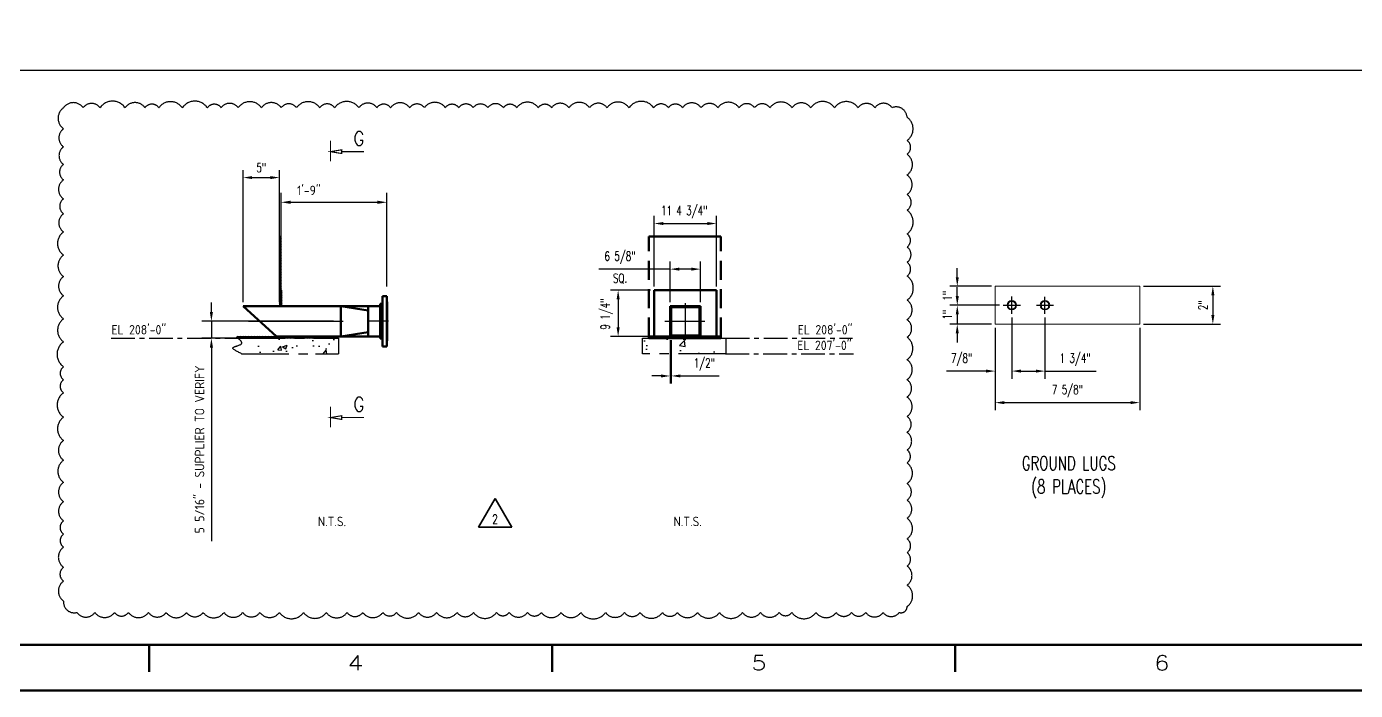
# Model space of a CAD drawing. Header units: inches. Extents: x 0 to 4731, y 0 to 1632.
# Drawn here: x 3343 to 4184, y 0 to 421 of the extents above; entities that cross this region are included whole.
import ezdxf
from ezdxf.enums import TextEntityAlignment as Align

# ---------------------------------------------------------------- set-up
doc = ezdxf.new("R2010")
doc.units = ezdxf.units.IN
doc.header["$LTSCALE"] = 48
doc.header["$MEASUREMENT"] = 0
for name, pattern in [('CENTER', [2, 1.25, -0.25, 0.25, -0.25]), ('CENTER2', [1.125, 0.75, -0.125, 0.125, -0.125]), ('HIDDEN', [0.375, 0.25, -0.125]), ('PHANTOM', [0.5, 0.25, -0.05, 0.05, -0.05, 0.05, -0.05]), ('PHANTOM2', [1.25, 0.625, -0.125, 0.125, -0.125, 0.125, -0.125])]:
    doc.linetypes.add(name, pattern=pattern)
for name, color, linetype, lineweight in [('AM_0', 7, 'Continuous', 50), ('AM_11', 92, 'PHANTOM2', 25), ('AM_4', 93, 'Continuous', 25), ('AM_5', 92, 'Continuous', 25), ('AM_6', 140, 'Continuous', 35), ('AM_7', 142, 'CENTER', 25), ('Am_8', 1, 'Continuous', 25), ('AM_BOR', 255, 'Continuous', 50), ('Equipment-AM_0', 7, 'Continuous', 50), ('Equipment-AM_10', 7, 'CENTER', 50), ('Equipment-AM_5', 92, 'Continuous', 25), ('Equipment-AM_7', 142, 'CENTER', 25)]:
    doc.layers.add(name, color=color, linetype=linetype, lineweight=lineweight)
doc.styles.add('ISOCP', font='ISOCP.SHX')
doc.styles.add('ROMAND', font='romand')
doc.styles.add('simplex', font='simplex.shx', dxfattribs={"width": 0.75})
doc.styles.get("Standard").update_dxf_attribs({"font": 'ROMANS.SHX', "width": 0.7})
doc.dimstyles.new('SCALE -4$0', dxfattribs={"dimscale": 32, "dimtxt": 0.125, "dimasz": 0.125, "dimexe": 0.125, "dimexo": 0.125, "dimgap": 0.09375, "dimtad": 1, "dimdec": 4, "dimlfac": 0.25, "dimrnd": 0.0625, "dimzin": 3, "dimdsep": 46, "dimlunit": 4, "dimtxsty": 'ISOCP', "dimcen": 0, "dimclrd": 92, "dimclre": 92, "dimclrt": 140, "dimadec": 0, "dimazin": 0, "dimtfac": 1, "dimtdec": 4, "dimtmove": 0, "dimatfit": 3, "dimfxl": 1, "dimfrac": 2, "dimtolj": 1, "dimtzin": 0, "dimarcsym": 0})
doc.dimstyles.new('VALMET_ANSI$0', dxfattribs={"dimscale": 48, "dimtxt": 0.12, "dimasz": 0.12, "dimexe": 0.1, "dimexo": 0.05, "dimgap": 0.06, "dimtad": 1, "dimtoh": 1, "dimdec": 5, "dimzin": 7, "dimdsep": 46, "dimlunit": 4, "dimtxsty": 'Standard', "dimcen": 0, "dimclrd": 256, "dimclre": 256, "dimclrt": 140, "dimadec": 0, "dimazin": 2, "dimtp": 0.1, "dimtm": 0.1, "dimtfac": 0.71, "dimtdec": 5, "dimtofl": 0, "dimtmove": 0, "dimatfit": 3, "dimfxl": 1, "dimfrac": 2, "dimtolj": 1, "dimtzin": 7, "dimlwd": -1, "dimlwe": -1, "dimarcsym": 1})
pattern_1 = [(45, (2765.2479, 50.3014), (-0.8838835, 0.8838835), [])]

# ---------------------------------------------------------------- blocks, each defined once
blk = doc.blocks.new('PE_FR_E')
at = {"layer": 'AM_BOR'}
for p, q in [((423.75, 15.25), (423.75, 6.25)), ((558.75, 15.25), (558.75, 6.25)), ((693.75, 15.25), (693.75, 6.25))]:
    blk.add_line(p, q, dxfattribs=at)
at = {"layer": 'AM_BOR', "color": 9}
blk.add_lwpolyline([(0, 0), (1117.6, 0), (1117.6, 863.6), (0, 863.6)], close=True, dxfattribs=at)
at = {"layer": 'AM_BOR'}
blk.add_lwpolyline([(18.75, 15.25), (1098.85, 15.25), (1098.85, 848.35), (18.75, 848.35)], close=True, dxfattribs=at)
at = {"layer": 'AM_BOR', "style": 'simplex'}
for s, width, p in [('4', 1.263158, (492.9, 6.75)), ('5', 1.157895, (628.08, 6.75)), ('6', 1.22807, (762.96, 6.75))]:
    blk.add_text(s, height=5, dxfattribs=dict(at, width=width)).set_placement(p, align=Align.CENTER)
at = {"layer": 'AM_BOR', "width": 0.9, "flags": 9}
blk.add_attdef('PENSTYLE', text='', height=1, dxfattribs=at).set_placement((1116.99, 0.33), align=Align.BOTTOM_RIGHT)
blk = doc.blocks.new('*D660')
at = {"layer": 'Defpoints', "color": 0, "transparency": 16777216}
for p in [(3966.23, 238.6), (3987.23, 238.66), (3987.23, 202.32)]:
    blk.add_point(p, dxfattribs=at)
at = {"layer": 'Equipment-AM_5', "linetype": 'ByBlock', "transparency": 16777216}
for p, q in [((3966.23, 236.2), (3966.23, 197.52)), ((3987.23, 236.26), (3987.23, 197.52)), ((3971.99, 202.32), (3981.47, 202.32)), ((3987.23, 202.32), (4019.68, 202.32))]:
    blk.add_line(p, q, dxfattribs=at)
at = {"layer": 'Equipment-AM_5', "transparency": 16777216}
for points in [[(3971.99, 203.28), (3971.99, 201.36), (3966.23, 202.32)], [(3981.47, 203.28), (3981.47, 201.36), (3987.23, 202.32)]]:
    blk.add_solid(points, dxfattribs=at)
at = {"layer": 'Equipment-AM_5', "color": 140, "transparency": 16777216, "insert": (4006.34, 209.58), "char_height": 5.76, "attachment_point": 5}
blk.add_mtext('\\A1;1 3/4"', dxfattribs=at)
blk = doc.blocks.new('*D661')
at = {"layer": 'Defpoints', "color": 0, "transparency": 16777216}
for p in [(3955.73, 232.05), (4047.23, 232.05), (4047.23, 182.35)]:
    blk.add_point(p, dxfattribs=at)
at = {"layer": 'Equipment-AM_5', "linetype": 'ByBlock', "transparency": 16777216}
for p, q in [((3955.73, 229.65), (3955.73, 177.55)), ((4047.23, 229.65), (4047.23, 177.55)), ((3961.49, 182.35), (4041.47, 182.35))]:
    blk.add_line(p, q, dxfattribs=at)
at = {"layer": 'Equipment-AM_5', "transparency": 16777216}
for points in [[(3961.49, 183.31), (3961.49, 181.39), (3955.73, 182.35)], [(4041.47, 183.31), (4041.47, 181.39), (4047.23, 182.35)]]:
    blk.add_solid(points, dxfattribs=at)
at = {"layer": 'Equipment-AM_5', "color": 140, "transparency": 16777216, "insert": (4001.48, 189.62), "char_height": 5.76, "attachment_point": 5}
blk.add_mtext('\\A1;7 5/8"', dxfattribs=at)
blk = doc.blocks.new('*D662')
at = {"layer": 'Defpoints', "color": 0, "transparency": 16777216}
for p in [(4047.23, 256.05), (4047.23, 232.05), (4093.51, 232.05)]:
    blk.add_point(p, dxfattribs=at)
at = {"layer": 'Equipment-AM_5', "linetype": 'ByBlock', "transparency": 16777216}
for p, q in [((4049.63, 256.05), (4098.31, 256.05)), ((4093.51, 250.29), (4093.51, 237.81)), ((4049.63, 232.05), (4098.31, 232.05))]:
    blk.add_line(p, q, dxfattribs=at)
at = {"layer": 'Equipment-AM_5', "transparency": 16777216}
for points in [[(4092.55, 250.29), (4094.47, 250.29), (4093.51, 256.05)], [(4092.55, 237.81), (4094.47, 237.81), (4093.51, 232.05)]]:
    blk.add_solid(points, dxfattribs=at)
at = {"layer": 'Equipment-AM_5', "color": 140, "transparency": 16777216, "insert": (4087.2, 244.05), "char_height": 5.76, "attachment_point": 5, "rotation": 90}
blk.add_mtext('\\A1;2"', dxfattribs=at)
blk = doc.blocks.new('*D663')
at = {"layer": 'Defpoints', "color": 0, "transparency": 16777216}
for p in [(3931.73, 256.05), (3955.73, 256.05), (3960.78, 244.05)]:
    blk.add_point(p, dxfattribs=at)
at = {"layer": 'Equipment-AM_5', "linetype": 'ByBlock', "transparency": 16777216}
for p, q in [((3931.73, 261.81), (3931.73, 267.57)), ((3953.33, 256.05), (3926.93, 256.05)), ((3958.38, 244.05), (3926.93, 244.05)), ((3931.73, 238.29), (3931.73, 232.53))]:
    blk.add_line(p, q, dxfattribs=at)
at = {"layer": 'Equipment-AM_5', "transparency": 16777216}
for points in [[(3930.77, 261.81), (3932.69, 261.81), (3931.73, 256.05)], [(3930.77, 238.29), (3932.69, 238.29), (3931.73, 244.05)]]:
    blk.add_solid(points, dxfattribs=at)
at = {"layer": 'Equipment-AM_5', "color": 140, "transparency": 16777216, "insert": (3925.43, 250.05), "char_height": 5.76, "attachment_point": 5, "rotation": 90}
blk.add_mtext('\\A1;1"', dxfattribs=at)
blk = doc.blocks.new('*D664')
at = {"layer": 'Defpoints', "color": 0, "transparency": 16777216}
for p in [(3960.78, 244.05), (3931.73, 232.05), (3955.73, 232.05)]:
    blk.add_point(p, dxfattribs=at)
at = {"layer": 'Equipment-AM_5', "linetype": 'ByBlock', "transparency": 16777216}
for p, q in [((3931.73, 249.81), (3931.73, 255.57)), ((3958.38, 244.05), (3926.93, 244.05)), ((3953.33, 232.05), (3926.93, 232.05)), ((3931.73, 226.29), (3931.73, 220.53))]:
    blk.add_line(p, q, dxfattribs=at)
at = {"layer": 'Equipment-AM_5', "transparency": 16777216}
for points in [[(3930.77, 249.81), (3932.69, 249.81), (3931.73, 244.05)], [(3930.77, 226.29), (3932.69, 226.29), (3931.73, 232.05)]]:
    blk.add_solid(points, dxfattribs=at)
at = {"layer": 'Equipment-AM_5', "color": 140, "transparency": 16777216, "insert": (3925.43, 238.05), "char_height": 5.76, "attachment_point": 5, "rotation": 90}
blk.add_mtext('\\A1;1"', dxfattribs=at)
blk = doc.blocks.new('*D665')
at = {"layer": 'Defpoints', "color": 0, "transparency": 16777216}
for p in [(3966.23, 238.6), (3955.73, 232.05), (3966.23, 202.32)]:
    blk.add_point(p, dxfattribs=at)
at = {"layer": 'Equipment-AM_5', "linetype": 'ByBlock', "transparency": 16777216}
for p, q in [((3966.23, 236.2), (3966.23, 197.52)), ((3955.73, 229.65), (3955.73, 197.52)), ((3949.97, 202.32), (3924.82, 202.32)), ((3971.99, 202.32), (3977.75, 202.32))]:
    blk.add_line(p, q, dxfattribs=at)
at = {"layer": 'Equipment-AM_5', "transparency": 16777216}
for points in [[(3949.97, 203.28), (3949.97, 201.36), (3955.73, 202.32)], [(3971.99, 203.28), (3971.99, 201.36), (3966.23, 202.32)]]:
    blk.add_solid(points, dxfattribs=at)
at = {"layer": 'Equipment-AM_5', "color": 140, "transparency": 16777216, "insert": (3934.52, 209.58), "char_height": 5.76, "attachment_point": 5}
blk.add_mtext('\\A1;7/8"', dxfattribs=at)
blk = doc.blocks.new('GENZOO0SIDR87')
at = {"layer": 'Equipment-AM_0', "lineweight": 18}
for p, q in [((4.076, 1.022), (-3.549, 1.022)), ((-3.549, 1.022), (-3.549, -0.978)), ((4.076, -0.978), (4.076, 1.022)), ((-3.549, -0.978), (4.076, -0.978))]:
    blk.add_line(p, q, dxfattribs=at)
for centre, radius in [((-2.674, 0.022), 0.25), ((-0.924, 0.022), 0.25), ((-0.924, 0.022), 0.207)]:
    blk.add_circle(centre, radius, dxfattribs=at)
at = {"layer": 'Equipment-AM_0', "linetype": 'PHANTOM', "lineweight": 18}
blk.add_circle((-2.674, 0.022), 0.207, dxfattribs=at)
at = {"layer": 'Equipment-AM_7'}
for p, q in [((-3.129, 0.022), (-2.22, 0.022)), ((-2.674, -0.432), (-2.674, 0.477)), ((-1.374, 0.022), (-0.475, 0.022)), ((-0.924, -0.427), (-0.924, 0.472))]:
    blk.add_line(p, q, dxfattribs=at)
blk = doc.blocks.new('*D675')
at = {"layer": 'AM_5', "color": 92, "lineweight": -2, "transparency": 16777216}
for p, q in [((3459.61, 239.85), (3459.61, 245.85)), ((3536.99, 233.85), (3453.61, 233.85)), ((3459.61, 233.85), (3459.61, 223.24)), ((3534.15, 223.24), (3453.61, 223.24)), ((3459.61, 217.24), (3459.61, 94.57))]:
    blk.add_line(p, q, dxfattribs=at)
at = {"layer": 'AM_5', "color": 92, "transparency": 16777216}
for points in [[(3458.61, 239.85), (3460.61, 239.85), (3459.61, 233.85)], [(3458.61, 217.24), (3460.61, 217.24), (3459.61, 223.24)]]:
    blk.add_solid(points, dxfattribs=at)
at = {"layer": 'Defpoints', "color": 0, "transparency": 16777216}
for p in [(3459.61, 233.85), (3542.99, 233.85), (3540.15, 223.24)]:
    blk.add_point(p, dxfattribs=at)
at = {"layer": 'AM_5', "color": 140, "transparency": 16777216, "insert": (3452.11, 152.77), "char_height": 6, "attachment_point": 5, "rotation": 90, "style": 'ISOCP'}
blk.add_mtext('\\A1;5 5/16" - SUPPLIER TO VERIFY', dxfattribs=at)
blk = doc.blocks.new('*D676')
at = {"layer": 'AM_5', "color": 92, "lineweight": -2, "transparency": 16777216}
for p, q in [((3503.7, 250.6), (3503.7, 315.27)), ((3570.7, 255.86), (3570.7, 315.27)), ((3509.7, 309.27), (3564.7, 309.27))]:
    blk.add_line(p, q, dxfattribs=at)
at = {"layer": 'AM_5', "color": 92, "transparency": 16777216}
for points in [[(3509.7, 310.27), (3509.7, 308.27), (3503.7, 309.27)], [(3564.7, 310.27), (3564.7, 308.27), (3570.7, 309.27)]]:
    blk.add_solid(points, dxfattribs=at)
at = {"layer": 'Defpoints', "color": 0, "transparency": 16777216}
for p in [(3570.7, 309.27), (3503.7, 244.6), (3570.7, 249.86)]:
    blk.add_point(p, dxfattribs=at)
at = {"layer": 'AM_5', "color": 140, "transparency": 16777216, "insert": (3521.31, 316.77), "char_height": 6, "attachment_point": 5, "style": 'ISOCP'}
blk.add_mtext('\\A1;1\'-9"', dxfattribs=at)
blk = doc.blocks.new('A$C4e169ab4')
at = {"layer": 'AM_0'}
for p, q in [((-39.03, 9.64), (-17.84, -9.62)), ((-39.03, 9.64), (22.83, 9.64)), ((40.27, 9.64), (22.83, 9.64)), ((22.83, 9.64), (22.83, -9.62)), ((40.27, 6.82), (22.83, 9.64)), ((47.7, 9.64), (40.27, 9.64)), ((40.27, 9.64), (40.27, 9.59)), ((40.27, 9.59), (40.27, 9.43)), ((40.27, 9.43), (40.27, 6.82)), ((49.33, 10.99), (47.7, 10.99)), ((47.7, 0.01), (47.7, 10.99)), ((52.06, 15.99), (49.33, 15.99)), ((49.33, 15.99), (49.33, -15.98)), ((52.06, 15.99), (52.06, -15.98)), ((52.24, 12.36), (52.06, 12.36)), ((52.24, 12.36), (52.24, -12.35)), ((40.27, 6.82), (40.27, 3.83)), ((40.27, 3.83), (40.27, 1.98)), ((40.27, 1.98), (40.27, 1)), ((40.27, 1), (40.27, -0.99)), ((47.7, -10.98), (47.7, 0.01)), ((40.27, -6.8), (22.83, -9.62)), ((40.27, -0.99), (40.27, -1.97)), ((40.27, -1.97), (40.27, -6.8)), ((40.27, -6.8), (40.27, -8.83)), ((-17.84, -9.62), (22.83, -9.62)), ((22.83, -9.62), (40.27, -9.62)), ((40.27, -8.83), (40.27, -9.42)), ((40.27, -9.42), (40.27, -9.57)), ((40.27, -9.57), (40.27, -9.62)), ((40.27, -9.62), (47.7, -9.62)), ((47.7, -10.98), (49.33, -10.98)), ((49.33, -15.98), (52.06, -15.98)), ((52.06, -12.35), (52.24, -12.35))]:
    blk.add_line(p, q, dxfattribs=at)
at = {"layer": 'AM_7'}
blk.add_line((52.96, 0.01), (39.54, 0.01), dxfattribs=at)
blk = doc.blocks.new('*D678')
at = {"layer": 'Defpoints', "color": 0, "transparency": 16777216}
for p in [(3502.67, 324.92), (3479.61, 243.5), (3502.67, 243.5)]:
    blk.add_point(p, dxfattribs=at)
at = {"layer": 'Equipment-AM_5', "linetype": 'ByBlock', "transparency": 16777216}
for p, q in [((3479.61, 245.9), (3479.61, 329.72)), ((3502.67, 245.9), (3502.67, 329.72)), ((3485.37, 324.92), (3496.91, 324.92))]:
    blk.add_line(p, q, dxfattribs=at)
at = {"layer": 'Equipment-AM_5', "transparency": 16777216}
for points in [[(3485.37, 325.88), (3485.37, 323.96), (3479.61, 324.92)], [(3496.91, 325.88), (3496.91, 323.96), (3502.67, 324.92)]]:
    blk.add_solid(points, dxfattribs=at)
at = {"layer": 'Equipment-AM_5', "color": 140, "transparency": 16777216, "insert": (3491.14, 331.23), "char_height": 5.76, "attachment_point": 5}
blk.add_mtext('\\A1;5"', dxfattribs=at)
blk = doc.blocks.new('*D679')
at = {"layer": 'Defpoints', "color": 0, "transparency": 16777216}
for p in [(3779.31, 295.81), (3739.85, 253.6), (3779.31, 253.6)]:
    blk.add_point(p, dxfattribs=at)
at = {"layer": 'Equipment-AM_5', "linetype": 'ByBlock', "transparency": 16777216}
for p, q in [((3739.85, 256), (3739.85, 300.61)), ((3745.61, 295.81), (3773.55, 295.81)), ((3779.31, 256), (3779.31, 300.61))]:
    blk.add_line(p, q, dxfattribs=at)
at = {"layer": 'Equipment-AM_5', "transparency": 16777216}
for points in [[(3745.61, 296.77), (3745.61, 294.85), (3739.85, 295.81)], [(3773.55, 296.77), (3773.55, 294.85), (3779.31, 295.81)]]:
    blk.add_solid(points, dxfattribs=at)
at = {"layer": 'Equipment-AM_5', "color": 140, "transparency": 16777216, "insert": (3758.95, 303.08), "char_height": 5.76, "attachment_point": 5}
blk.add_mtext('\\A1;11 4 3/4"', dxfattribs=at)
blk = doc.blocks.new('*D677')
at = {"layer": 'Defpoints', "color": 0, "transparency": 16777216}
for p in [(3739.85, 253.6), (3717.06, 224.24), (3739.85, 224.24)]:
    blk.add_point(p, dxfattribs=at)
at = {"layer": 'Equipment-AM_5', "linetype": 'ByBlock', "transparency": 16777216}
for p, q in [((3737.45, 253.6), (3712.26, 253.6)), ((3717.06, 247.84), (3717.06, 230)), ((3737.45, 224.24), (3712.26, 224.24))]:
    blk.add_line(p, q, dxfattribs=at)
at = {"layer": 'Equipment-AM_5', "transparency": 16777216}
for points in [[(3716.1, 247.84), (3718.02, 247.84), (3717.06, 253.6)], [(3716.1, 230), (3718.02, 230), (3717.06, 224.24)]]:
    blk.add_solid(points, dxfattribs=at)
at = {"layer": 'Equipment-AM_5', "color": 140, "transparency": 16777216, "insert": (3709.79, 238.43), "char_height": 5.76, "attachment_point": 5, "rotation": 90}
blk.add_mtext('\\A1;9 1/4"', dxfattribs=at)
blk = doc.blocks.new('*D680')
at = {"layer": 'Defpoints', "color": 0, "transparency": 16777216}
for p in [(3769.21, 266.92), (3749.97, 243.5), (3769.21, 243.5)]:
    blk.add_point(p, dxfattribs=at)
at = {"layer": 'Equipment-AM_5', "linetype": 'ByBlock', "transparency": 16777216}
for p, q in [((3749.97, 245.9), (3749.97, 271.72)), ((3769.21, 245.9), (3769.21, 271.72)), ((3749.97, 266.92), (3704.74, 266.92)), ((3763.45, 266.92), (3755.73, 266.92))]:
    blk.add_line(p, q, dxfattribs=at)
at = {"layer": 'Equipment-AM_5', "transparency": 16777216}
for points in [[(3755.73, 267.88), (3755.73, 265.96), (3749.97, 266.92)], [(3763.45, 267.88), (3763.45, 265.96), (3769.21, 266.92)]]:
    blk.add_solid(points, dxfattribs=at)
at = {"layer": 'Equipment-AM_5', "color": 140, "transparency": 16777216, "char_height": 5.76, "attachment_point": 5}
for s, insert in [('\\A1;6 5/8"', (3718.28, 274.19)), ('\\A1;SQ.', (3718.28, 260.89))]:
    blk.add_mtext(s, dxfattribs=dict(at, insert=insert))
blk = doc.blocks.new('*D681')
at = {"layer": 'Defpoints', "color": 0, "transparency": 16777216}
for p in [(3749.95, 224.26), (3750.71, 224.26), (3750.71, 199.24)]:
    blk.add_point(p, dxfattribs=at)
at = {"layer": 'Equipment-AM_5', "linetype": 'ByBlock', "transparency": 16777216}
for p, q in [((3749.95, 221.86), (3749.95, 194.44)), ((3750.71, 221.86), (3750.71, 194.44)), ((3744.19, 199.24), (3738.43, 199.24)), ((3756.47, 199.24), (3781.04, 199.24))]:
    blk.add_line(p, q, dxfattribs=at)
at = {"layer": 'Equipment-AM_5', "transparency": 16777216}
for points in [[(3744.19, 200.2), (3744.19, 198.28), (3749.95, 199.24)], [(3756.47, 200.2), (3756.47, 198.28), (3750.71, 199.24)]]:
    blk.add_solid(points, dxfattribs=at)
at = {"layer": 'Equipment-AM_5', "color": 140, "transparency": 16777216, "insert": (3771.64, 206.51), "char_height": 5.76, "attachment_point": 5}
blk.add_mtext('\\A1;1/2"', dxfattribs=at)
blk = doc.blocks.new('Revision Triangle')
at = {"layer": 'AM_6'}
for p, q in [((-0.219, 0), (0, 0.379)), ((0, 0.379), (0.219, 0)), ((-0.219, 0), (0.219, 0))]:
    blk.add_line(p, q, dxfattribs=at)
at = {"layer": 'AM_6', "style": 'simplex', "width": 0.75}
blk.add_attdef('X', text='', height=0.12, dxfattribs=at).set_placement((0, 0.045), align=Align.CENTER)

msp = doc.modelspace()

# ---------------------------------------------------------------- hatches: boundary and pattern name
at = {"layer": 'Am_8'}
h = msp.add_hatch(dxfattribs=at)
h.set_pattern_fill('AR-CONC', color=256, scale=4)
h.set_pattern_definition([(50, (2685.24, 50.301), (28.6904, -2.5101), [3, -33]), (355, (2685.24, 50.3), (-5.5501, 30.0877), [2.4, -26.4]), (100.4514, (2687.63, 50.092), (23.14035, 27.5776), [2.5496, -28.0457]), (46.184, (2685.24, 58.3), (42.6897, -6.6208), [4.5, -49.5]), (96.6356, (2688.797, 57.75), (37.3865, 38.9647), [3.8244, -42.0686]), (351.184, (2685.24, 58.3), (37.3865, 38.9647), [3.6, -39.6]), (21, (2689.24, 56.301), (23.8763, -16.10476), [3, -33]), (326, (2689.24, 56.3), (9.7326, 29.006), [2.4, -26.4]), (71.4514, (2691.23, 54.96), (33.6089, 12.90125), [2.5496, -28.0457]), (37.5, (2685.239, 50.301), (0.4864, 13.31575), [0, -26.08, 0, -26.8, 0, -26.5]), (7.5, (2685.239, 50.301), (10.52278, 15.77647), [0, -15.28, 0, -25.48, 0, -10.1]), (327.5, (2676.319, 50.301), (21.3529, -0.9022), [0, -10, 0, -31.2, 0, -41.4]), (317.5, (2672.32, 50.301), (23.32745, 4.0042), [0, -13, 0, -20.72, 0, -29.4])])
edge = h.paths.add_edge_path()
edge.add_line((3492.775071, 223.240106), (3476.28257, 223.240106))
edge.add_spline(control_points=[(3476.28257, 223.240106), (3477.689758, 221.992571), (3481.111471, 218.95907), (3469.672671, 217.598252), (3475.599117, 214.811077), (3478.710071, 213.348012)], knot_values=[0, 0, 0, 0, 4.177873372, 10.1589045067, 16.7675944963, 16.7675944963, 16.7675944963, 16.7675944963], degree=3, periodic=0)
edge.add_line((3478.710071, 213.348012), (3494.86647, 213.348012))
edge.add_line((3494.86647, 213.348012), (3492.775071, 223.240106))
h.paths.add_polyline_path([(3519.474609, 223.240106), (3492.775071, 223.240106), (3494.86647, 213.348012), (3525.13207, 213.348012)])
h.paths.add_polyline_path([(3540.152893, 223.240106), (3525.587797, 223.240106), (3519.474609, 223.240106), (3525.13207, 213.348012), (3525.459785, 213.348012), (3540.024882, 213.348012)])
h = msp.add_hatch(dxfattribs=at)
h.set_pattern_fill('AR-CONC', color=256, scale=4)
h.set_pattern_definition([(50, (2768.447, 50.301), (28.6904, -2.5101), [3, -33]), (355, (2768.447, 50.3), (-5.55005, 30.0877), [2.4, -26.4]), (100.4514, (2770.838, 50.092), (23.14035, 27.5776), [2.5496, -28.0457]), (46.1842, (2768.447, 58.3), (42.6897, -6.6208), [4.5, -49.5]), (96.6356, (2772.004, 57.75), (37.3865, 38.9647), [3.8244, -42.0686]), (351.184, (2768.447, 58.3), (37.3865, 38.9647), [3.6, -39.6]), (21, (2772.447, 56.301), (23.8763, -16.10476), [3, -33]), (326, (2772.447, 56.3), (9.7326, 29.006), [2.4, -26.4]), (71.4514, (2774.436, 54.96), (33.6089, 12.90125), [2.5496, -28.0457]), (37.5, (2768.447, 50.301), (0.48639, 13.31575), [0, -26.08, 0, -26.8, 0, -26.5]), (7.5, (2768.447, 50.301), (10.52278, 15.77647), [0, -15.28, 0, -25.48, 0, -10.1]), (327.5, (2759.527, 50.301), (21.3529, -0.9022), [0, -10, 0, -31.2, 0, -41.4]), (317.5, (2755.527, 50.301), (23.32745, 4.0042), [0, -13, 0, -20.72, 0, -29.4])])
h.paths.add_polyline_path([(3732.401513, 223.240106), (3732.401513, 213.348012), (3785.200373, 213.348012), (3785.200373, 223.240106)])
at = {"layer": 'Equipment-AM_0'}
h = msp.add_hatch(dxfattribs=at)
h.set_pattern_fill('ANSI31', color=256, scale=10)
h.set_pattern_definition(pattern_1)
edge = h.paths.add_edge_path()
edge.add_line((3503.698409, 287.632045), (3502.672007, 287.455554))
edge.add_line((3502.672007, 287.455554), (3502.672007, 243.49958))
edge.add_ellipse((3542.769678, 232.761702), major_axis=(-844.582603, 0), ratio=0.0127281807, start_angle=272.653294133, end_angle=272.721215458, ccw=False)
edge.add_line((3503.672126, 243.500181), (3503.698409, 243.512263))
edge.add_line((3503.698409, 243.512263), (3503.698409, 287.632045))
h = msp.add_hatch(dxfattribs=at)
h.set_pattern_fill('ANSI31', color=256, scale=10, angle=90)
h.set_pattern_definition([(135, (2765.2479, 50.3014), (-0.8838835, -0.8838835), [])])
h.paths.add_polyline_path([(3504.172117, 253.598012), (3503.698409, 253.598012), (3503.698409, 243.511702), (3504.172117, 243.500177)])
h = msp.add_hatch(dxfattribs=at)
h.set_pattern_fill('ANSI31', color=256, scale=10)
h.paths.add_polyline_path([(3750.708168, 233.869843), (3749.974001, 233.869843), (3749.974001, 224.260827), (3759.583017, 224.260827), (3759.583017, 224.976116), (3750.708168, 224.976116)])
h.paths.add_polyline_path([(3750.708168, 242.765412), (3759.583017, 242.765412), (3759.583017, 243.49958), (3749.974001, 243.49958), (3749.974001, 233.869843), (3750.708168, 233.869843)])
h.paths.add_polyline_path([(3769.212754, 243.49958), (3759.583017, 243.49958), (3759.583017, 242.765412), (3768.478586, 242.765412), (3768.478586, 233.869843), (3769.212754, 233.869843)])
h.paths.add_polyline_path([(3769.212754, 233.869843), (3768.478586, 233.869843), (3768.478586, 224.976116), (3759.583017, 224.976116), (3759.583017, 224.260827), (3769.212754, 224.260827)])
h = msp.add_hatch(dxfattribs=at)
h.set_pattern_fill('ANSI31', color=256, scale=10)
h.set_pattern_definition(pattern_1)
h.paths.add_polyline_path([(3531.760831, 224.240106), (3494.962623, 224.240106), (3476.010087, 224.240106), (3476.28257, 223.240106), (3531.972252, 223.240106)])
h.paths.add_polyline_path([(3535.447301, 224.240106), (3531.760831, 224.240106), (3531.972252, 223.240106), (3535.447301, 223.240106)])
h = msp.add_hatch(dxfattribs=at)
h.set_pattern_fill('ANSI31', color=256, scale=10)
h.set_pattern_definition([(45, (2768.4467, 50.3014), (-0.8838835, 0.8838835), [])])
h.paths.add_polyline_path([(3736.446778, 224.240106), (3736.446778, 223.240106), (3781.983008, 223.240106), (3781.983008, 224.240106)])

# ---------------------------------------------------------------- linework, layer by layer
at = {"layer": 'AM_0', "lineweight": 18}
for p, q in [((3502.672007, 243.49958), (3502.672007, 287.455554)), ((3503.698409, 243.511702), (3503.698409, 287.632045)), ((3504.172117, 253.598012), (3503.698409, 253.598012)), ((3504.172117, 243.500177), (3504.172117, 253.598012)), ((3503.672117, 243.500177), (3503.678585, 243.50315)), ((3476.010087, 224.240106), (3535.447301, 224.240106)), ((3476.28257, 223.240106), (3535.447301, 223.240106)), ((3535.447301, 224.240106), (3535.447301, 223.240106)), ((3535.447301, 224.240106), (3535.472144, 224.240106)), ((3535.472144, 223.240106), (3535.472144, 224.240106))]:
    msp.add_line(p, q, dxfattribs=at)
at = {"layer": 'AM_0'}
for p, q in [((3749.974001, 224.260827), (3749.974001, 243.49958)), ((3749.974001, 243.49958), (3769.212754, 243.49958)), ((3750.708168, 224.976116), (3750.708168, 242.765412)), ((3750.708168, 242.765412), (3768.478586, 242.765412)), ((3768.478586, 242.765412), (3768.478586, 224.976116)), ((3769.212754, 243.49958), (3769.212754, 224.260827)), ((3769.212754, 224.260827), (3749.974001, 224.260827))]:
    msp.add_line(p, q, dxfattribs=at)
msp.add_ellipse((3542.769678, 232.761702), major_axis=(-844.582603, 0), ratio=0.0127281807, start_param=4.758697699, end_param=4.7598831498, dxfattribs=at)
at = {"layer": 'AM_11'}
for p, q in [((3476.28257, 223.240106), (3525.587797, 223.240106)), ((3525.587797, 223.240106), (3540.152893, 223.240106)), ((3540.152893, 223.240106), (3540.024882, 213.348012)), ((3732.401513, 223.240106), (3785.200373, 223.240106)), ((3732.401513, 213.348012), (3732.401513, 223.240106)), ((3785.200373, 223.240106), (3785.200373, 213.348012)), ((3478.710071, 213.348012), (3525.459785, 213.348012)), ((3525.459785, 213.348012), (3540.024882, 213.348012)), ((3785.200373, 213.348012), (3732.401513, 213.348012))]:
    msp.add_line(p, q, dxfattribs=at)
msp.add_spline([(3478.710071, 213.348012), (3473.376831, 217.250746), (3478.7533, 219.871112), (3476.28257, 223.240106)], degree=3, dxfattribs=at)
at = {"layer": 'AM_4'}
msp.add_line((2654.757138, 392.888026), (4355.733462, 392.888026), dxfattribs=at)
at = {"layer": 'AM_6', "linetype": 'HIDDEN', "const_width": 0.705882, "flags": 128}
for points in [[(3535.016006, 335.170939), (3535.016006, 348.252827)], [(3535.016006, 166.709746), (3535.016006, 179.791634)]]:
    msp.add_lwpolyline(points, dxfattribs=at)
at = {"layer": 'AM_6', "flags": 128}
for points in [[(3542.07483, 342.516331, 0.705882, 0.705882, 0), (3535.016006, 341.33986, 0.705882, 0.705882, 0), (3542.07483, 340.163389, 0.705882, 0.705882, 0), (3542.07483, 342.516331, 0, 0, 0)], [(3542.07483, 174.055138, 0.705882, 0.705882, 0), (3535.016006, 172.878667, 0.705882, 0.705882, 0), (3542.07483, 171.702197, 0.705882, 0.705882, 0), (3542.07483, 174.055138, 0, 0, 0)]]:
    msp.add_lwpolyline(points, format="xyseb", dxfattribs=at)
at = {"layer": 'AM_6', "const_width": 0.705882, "flags": 128}
for points in [[(3556.192477, 341.33986), (3542.07483, 341.33986)], [(3556.192477, 172.878667), (3542.07483, 172.878667)]]:
    msp.add_lwpolyline(points, dxfattribs=at)
at = {"layer": 'AM_7', "ltscale": 0.25}
for p, q in [((3396.157822, 223.240106), (3476.28257, 223.240106)), ((3785.200373, 223.240106), (3865.325121, 223.240106)), ((3784.948888, 213.348012), (3866.067607, 213.348012))]:
    msp.add_line(p, q, dxfattribs=at)
at = {"layer": 'Equipment-AM_0'}
for p, q in [((3503.698409, 287.632045), (3502.672007, 287.455554)), ((3736.446778, 287.632045), (3781.983008, 287.632045)), ((3503.698409, 253.598012), (3503.698409, 243.511702)), ((3739.854848, 224.240106), (3739.854848, 253.598012)), ((3739.854848, 253.598012), (3779.311186, 253.598012)), ((3779.311186, 224.240106), (3779.311186, 253.598012)), ((3503.698409, 243.511702), (3504.172117, 243.500177)), ((3769.212754, 243.49958), (3749.95328, 243.49958)), ((3749.95328, 224.240106), (3749.95328, 243.49958)), ((3769.212754, 224.240106), (3769.212754, 243.49958)), ((3476.010087, 224.240106), (3476.28257, 223.240106)), ((3736.446778, 224.240106), (3781.983008, 224.240106)), ((3736.446778, 224.240106), (3736.446778, 223.240106)), ((3736.446778, 223.240106), (3781.983008, 223.240106)), ((3749.95328, 224.240106), (3769.212754, 224.240106)), ((3781.983008, 224.240106), (3781.983008, 223.240106))]:
    msp.add_line(p, q, dxfattribs=at)
at = {"layer": 'Equipment-AM_0', "linetype": 'HIDDEN'}
for p, q in [((3736.446778, 224.240106), (3736.446778, 287.632045)), ((3781.983008, 224.240106), (3781.983008, 287.632045))]:
    msp.add_line(p, q, dxfattribs=at)
at = {"layer": 'Equipment-AM_0', "linetype": 'CENTER2'}
for p, q in [((3768.478586, 224.976116), (3750.708168, 224.976116)), ((3750.708168, 224.240106), (3768.478586, 224.240106))]:
    msp.add_line(p, q, dxfattribs=at)
at = {"layer": 'Equipment-AM_7', "linetype": 'CENTER2'}
for p, q in [((3759.583017, 245.411692), (3759.583017, 221.878149)), ((3746.688314, 233.869843), (3771.922975, 233.869843))]:
    msp.add_line(p, q, dxfattribs=at)
at = {"layer": 'Equipment-AM_7'}
msp.add_line((3542.989678, 233.848012), (3472.609521, 233.848012), dxfattribs=at)
at = {"layer": 'Equipment-AM_7', "linetype": 'CENTER2'}
msp.add_lwpolyline([(3366.017578, 369.155423, 0.52056705), (3366.017578, 355.877185, 0.52056705), (3366.017578, 344.396855, 0.52056705), (3366.017578, 333.268097, 0.52056705), (3366.017578, 323.50901, 0.52056705), (3366.017578, 311.389011, 0.52056705), (3366.017578, 302.04815, 0.52056705), (3366.017578, 290.455267, 0.52056705), (3366.017578, 275.835192, 0.52056705), (3366.017578, 262.226622, 0.52056705), (3366.017578, 250.04754, 0.52056705), (3366.017578, 235.42722, 0.52056705), (3366.017578, 220.872821, 0.52056705), (3366.017578, 205.038354, 0.52056705), (3366.017578, 196.857928, 0.52056705), (3366.017578, 188.577158, 0.52056705), (3366.017578, 173.11111, 0.52056705), (3366.017578, 158.364322, 0.52056705), (3366.017578, 145.846362, 0.52056705), (3366.017578, 131.846179, 0.52056705), (3366.017578, 119.591654, 0.52056705), (3366.017578, 107.472388, 0.52056705), (3366.017578, 99.021202, 0.52056705), (3366.017578, 90.76973, 0.52056705), (3366.017578, 78.031304, 0.52056705), (3366.017578, 69.249298, 0.52056705), (3366.017578, 56.614879, 0.52056705), (3374.470914, 49.429065, 0.52056705), (3385.876535, 49.429065, 0.52056705), (3398.245565, 49.429065, 0.52056705), (3407.119615, 49.429065, 0.52056705), (3419.741338, 49.429065, 0.52056705), (3430.984357, 49.429065, 0.52056705), (3443.813606, 49.429065, 0.52056705), (3454.405238, 49.429065, 0.52056705), (3467.532348, 49.429065, 0.52056705), (3479.425777, 49.429065, 0.52056705), (3490.38241, 49.429065, 0.52056705), (3502.620333, 49.429065, 0.52056705), (3517.926708, 49.429065, 0.52056705), (3532.318504, 49.429065, 0.52056705), (3545.501524, 49.429065, 0.52056705), (3555.413203, 49.429065, 0.52056705), (3568.093034, 49.429065, 0.52056705), (3576.819863, 49.429065, 0.52056705), (3590.707982, 49.429065, 0.52056705), (3602.138506, 49.429065, 0.52056705), (3615.062241, 49.429065, 0.52056705), (3625.546936, 49.429065, 0.52056705), (3640.021742, 49.429065, 0.52056705), (3648.127459, 49.429065, 0.52056705), (3659.672977, 49.429065, 0.52056705), (3668.490141, 49.429065, 0.52056705), (3680.949749, 49.429065, 0.52056705), (3693.419124, 49.429065, 0.52056705), (3709.122484, 49.429065, 0.52056705), (3721.11284, 49.429065, 0.52056705), (3730.942486, 49.429065, 0.52056705), (3745.147753, 49.429065, 0.52056705), (3754.558929, 49.429065, 0.52056705), (3767.319573, 49.429065, 0.52056705), (3781.233816, 49.429065, 0.52056705), (3795.766242, 49.429065, 0.52056705), (3807.15697, 49.429065, 0.52056705), (3818.984968, 49.429065, 0.52056705), (3827.006941, 49.429065, 0.52056705), (3842.300132, 49.429065, 0.52056705), (3855.10814, 49.429065, 0.52056705), (3864.727575, 49.429065, 0.52056705), (3873.823799, 49.429065, 0.52056705), (3884.814858, 49.429065, 0.52056705), (3894.969708, 49.429065, 0.52056705), (3899.94498, 53.101763, 0.52056705), (3899.94498, 66.73377, 0.52056705), (3899.94498, 78.769782, 0.52056705), (3899.94498, 87.288109, 0.52056705), (3899.94498, 95.990523, 0.52056705), (3899.94498, 109.10103, 0.52056705), (3899.94498, 120.540344, 0.52056705), (3899.94498, 131.033584, 0.52056705), (3899.94498, 144.147022, 0.52056705), (3899.94498, 152.347955, 0.52056705), (3899.94498, 163.562165, 0.52056705), (3899.94498, 173.544159, 0.52056705), (3899.94498, 185.891704, 0.52056705), (3899.94498, 196.867136, 0.52056705), (3899.94498, 209.594331, 0.52056705), (3899.94498, 223.733191, 0.52056705), (3899.94498, 234.914196, 0.52056705), (3899.94498, 247.303978, 0.52056705), (3899.94498, 262.558106, 0.52056705), (3899.94498, 271.259787, 0.52056705), (3899.94498, 280.960767, 0.52056705), (3899.94498, 289.242026, 0.52056705), (3899.94498, 304.231741, 0.52056705), (3899.94498, 314.198354, 0.52056705), (3899.94498, 326.582032, 0.52056705), (3899.94498, 339.714269, 0.52056705), (3899.94498, 348.472593, 0.52056705), (3899.94498, 363.123431, 0.52056705), (3890.475522, 369.155423, 0.52056705), (3879.629488, 369.155423, 0.52056705), (3868.949719, 369.155423, 0.52056705), (3854.050827, 369.155423, 0.52056705), (3838.941235, 369.155423, 0.52056705), (3827.147418, 369.155423, 0.52056705), (3813.109636, 369.155423, 0.52056705), (3803.432338, 369.155423, 0.52056705), (3793.574127, 369.155423, 0.52056705), (3780.20287, 369.155423, 0.52056705), (3769.603425, 369.155423, 0.52056705), (3757.791541, 369.155423, 0.52056705), (3748.906505, 369.155423, 0.52056705), (3739.580292, 369.155423, 0.52056705), (3723.937969, 369.155423, 0.52056705), (3710.024947, 369.155423, 0.52056705), (3698.990186, 369.155423, 0.52056705), (3685.891886, 369.155423, 0.52056705), (3674.962109, 369.155423, 0.52056705), (3666.518736, 369.155423, 0.52056705), (3652.862802, 369.155423, 0.52056705), (3644.43774, 369.155423, 0.52056705), (3634.545104, 369.155423, 0.52056705), (3625.368311, 369.155423, 0.52056705), (3616.139758, 369.155423, 0.52056705), (3607.674655, 369.155423, 0.52056705), (3594.411311, 369.155423, 0.52056705), (3585.114885, 369.155423, 0.52056705), (3573.047378, 369.155423, 0.52056705), (3564.362543, 369.155423, 0.52056705), (3552.951306, 369.155423, 0.52056705), (3537.56778, 369.155423, 0.52056705), (3528.213979, 369.155423, 0.52056705), (3513.451565, 369.155423, 0.52056705), (3503.81675, 369.155423, 0.52056705), (3491.269248, 369.155423, 0.52056705), (3476.52246, 369.155423, 0.52056705), (3465.766516, 369.155423, 0.52056705), (3457.113176, 369.155423, 0.52056705), (3441.165424, 369.155423, 0.52056705), (3426.344415, 369.155423, 0.52056705), (3417.555328, 369.155423, 0.52056705), (3405.001966, 369.155423, 0.52056705), (3389.049575, 369.155423, 0.52056705), (3378.466245, 369.155423, 0.52056705)], format="xyb", close=True, dxfattribs=at)

# ---------------------------------------------------------------- block references
at = {"layer": 'Equipment-AM_0', "lineweight": 0, "xscale": 1.88976377952768, "yscale": 1.88976377952768, "zscale": 1.88976377952768}
msp.add_blockref('PE_FR_E', (2619.324064, 0), dxfattribs=at)
at = {"layer": 'Equipment-AM_0', "xscale": 12, "yscale": 12, "zscale": 12}
msp.add_blockref('GENZOO0SIDR87', (3998.325972, 243.784733), dxfattribs=at)
at = {"layer": 'Equipment-AM_0'}
msp.add_blockref('A$C4e169ab4', (3518.642831, 233.863033), dxfattribs=at)
at = {"layer": 'Equipment-AM_7', "linetype": 'CENTER2', "xscale": 48, "yscale": 48, "zscale": 48}
msp.add_blockref('Revision Triangle', (3639.158127, 103.496791), dxfattribs=at).add_auto_attribs({'X': '2'})

# ---------------------------------------------------------------- texts
at = {"layer": 'AM_6', "style": 'ROMAND', "width": 0.864074}
for p in [(3552.976951, 345.220091), (3552.976951, 176.758898)]:
    msp.add_text('G', height=9, dxfattribs=at).set_placement(p, align=Align.CENTER)
at = {"layer": 'Equipment-AM_10', "color": 30, "lineweight": 18, "insert": (4002.287453, 135.098837), "char_height": 8.8128, "attachment_point": 5}
msp.add_mtext('GROUND LUGS\\P(8 PLACES)', dxfattribs=at)
at = {"layer": 'Equipment-AM_5', "color": 140, "style": 'ISOCP'}
for p in [(3526.977413, 104.066487), (3752.121156, 104.066487)]:
    msp.add_text('N.T.S.', height=6, dxfattribs=at).set_placement(p)
at = {"layer": 'Equipment-AM_5', "color": 140, "char_height": 6, "attachment_point": 1, "style": 'ISOCP'}
for s, insert in [('EL 208\'-0"', (3396.335512, 231.516001, 0.000033)), ('EL 208\'-0"', (3830.736377, 231.516001, 0.000033)), ('EL 207\'-0"', (3830.484892, 221.623907, 0.000033))]:
    msp.add_mtext(s, dxfattribs=dict(at, insert=insert))

# ---------------------------------------------------------------- dimensions: what is measured, and where the dimension line sits
at = {"layer": 'AM_5'}
for base, p1, p2, angle, text, override, picture, middle in [((3570.704652, 309.26785), (3503.698409, 244.598012), (3570.704652, 249.856465), 0, '1\'-9"', {"dimscale": 48, "dimpost": ''}, '*D676', (3521.310514, 309.26785)), ((3459.606244, 233.848012), (3540.152893, 223.240106), (3542.989678, 233.848012), 90, '<> - SUPPLIER TO VERIFY', {"dimscale": 48, "dimlfac": 0.5}, '*D675', (3459.606244, 152.768484))]:
    dim = msp.add_linear_dim(base=base, p1=p1, p2=p2, angle=angle, text=text, dimstyle='SCALE -4$0', override=override, dxfattribs=at)
    dim.commit()
    dim.dimension.update_dxf_attribs({"geometry": picture, "text_midpoint": middle, "dimtype": 160})
at = {"layer": 'Equipment-AM_5'}
for base, p1, p2, text, picture, middle in [((3502.672007, 324.921008), (3479.609786, 243.49958), (3502.672007, 243.49958), '5"', '*D678', (3491.140897, 331.22958)), ((3750.708168, 199.240105), (3749.95328, 224.260827), (3750.708168, 224.260827), '1/2"', '*D681', (3771.636168, 206.508676))]:
    dim = msp.add_linear_dim(base=base, p1=p1, p2=p2, text=text, dimstyle='VALMET_ANSI$0', override={"dimscale": 48, "dimpost": ''}, dxfattribs=at)
    dim.commit()
    dim.dimension.update_dxf_attribs({"geometry": picture, "text_midpoint": middle})
dim = msp.add_linear_dim(base=(3779.311186, 295.811458), p1=(3739.854848, 253.598012), p2=(3779.311186, 253.598012), text='11 4 3/4"', dimstyle='VALMET_ANSI$0', override={"dimscale": 48}, dxfattribs=at)
dim.commit()
dim.dimension.update_dxf_attribs({"geometry": '*D679', "text_midpoint": (3758.951508, 295.811458), "dimtype": 160})
dim = msp.add_linear_dim(base=(3769.212754, 266.919918), p1=(3749.974001, 243.49958), p2=(3769.212754, 243.49958), text='6 5/8"\\XSQ.', dimstyle='VALMET_ANSI$0', dxfattribs=at)
dim.commit()
dim.dimension.update_dxf_attribs({"geometry": '*D680', "text_midpoint": (3718.276357, 266.919918), "dimtype": 160})
for base, p1, p2, angle, picture, middle in [((3931.733933, 256.052635), (3960.777867, 244.052635), (3955.733933, 256.052635), 90, '*D663', (3925.425362, 250.052635)), ((3931.733933, 232.052635), (3960.777867, 244.052635), (3955.733933, 232.052635), 90, '*D664', (3925.425362, 238.052635)), ((4093.507994, 232.052635), (4047.233933, 256.052635), (4047.233933, 232.052635), 90, '*D662', (4087.199422, 244.052635)), ((3987.233933, 202.315613), (3966.233933, 238.596569), (3987.233933, 238.657909), 0, '*D660', (4006.337933, 209.584185)), ((4047.233933, 182.351995), (3955.733933, 232.052635), (4047.233933, 232.052635), 0, '*D661', (4001.483933, 189.620566))]:
    dim = msp.add_linear_dim(base=base, p1=p1, p2=p2, angle=angle, dimstyle='VALMET_ANSI$0', override={"dimlfac": 0.083333}, dxfattribs=at)
    dim.commit()
    dim.dimension.update_dxf_attribs({"geometry": picture, "text_midpoint": middle})
dim = msp.add_linear_dim(base=(3717.063402, 224.240106), p1=(3739.854848, 253.598012), p2=(3739.854848, 224.240106), angle=90, text='9 1/4"', dimstyle='VALMET_ANSI$0', override={"dimscale": 48}, dxfattribs=at)
dim.commit()
dim.dimension.update_dxf_attribs({"geometry": '*D677', "text_midpoint": (3717.063402, 238.426497), "dimtype": 160})
dim = msp.add_linear_dim(base=(3966.233933, 202.315613), p1=(3955.733933, 232.052635), p2=(3966.233933, 238.596569), angle=0, dimstyle='VALMET_ANSI$0', override={"dimlfac": 0.083333}, dxfattribs=at)
dim.commit()
dim.dimension.update_dxf_attribs({"geometry": '*D665', "text_midpoint": (3934.517933, 202.315613), "dimtype": 160})

doc.saveas('drawing.dxf')
